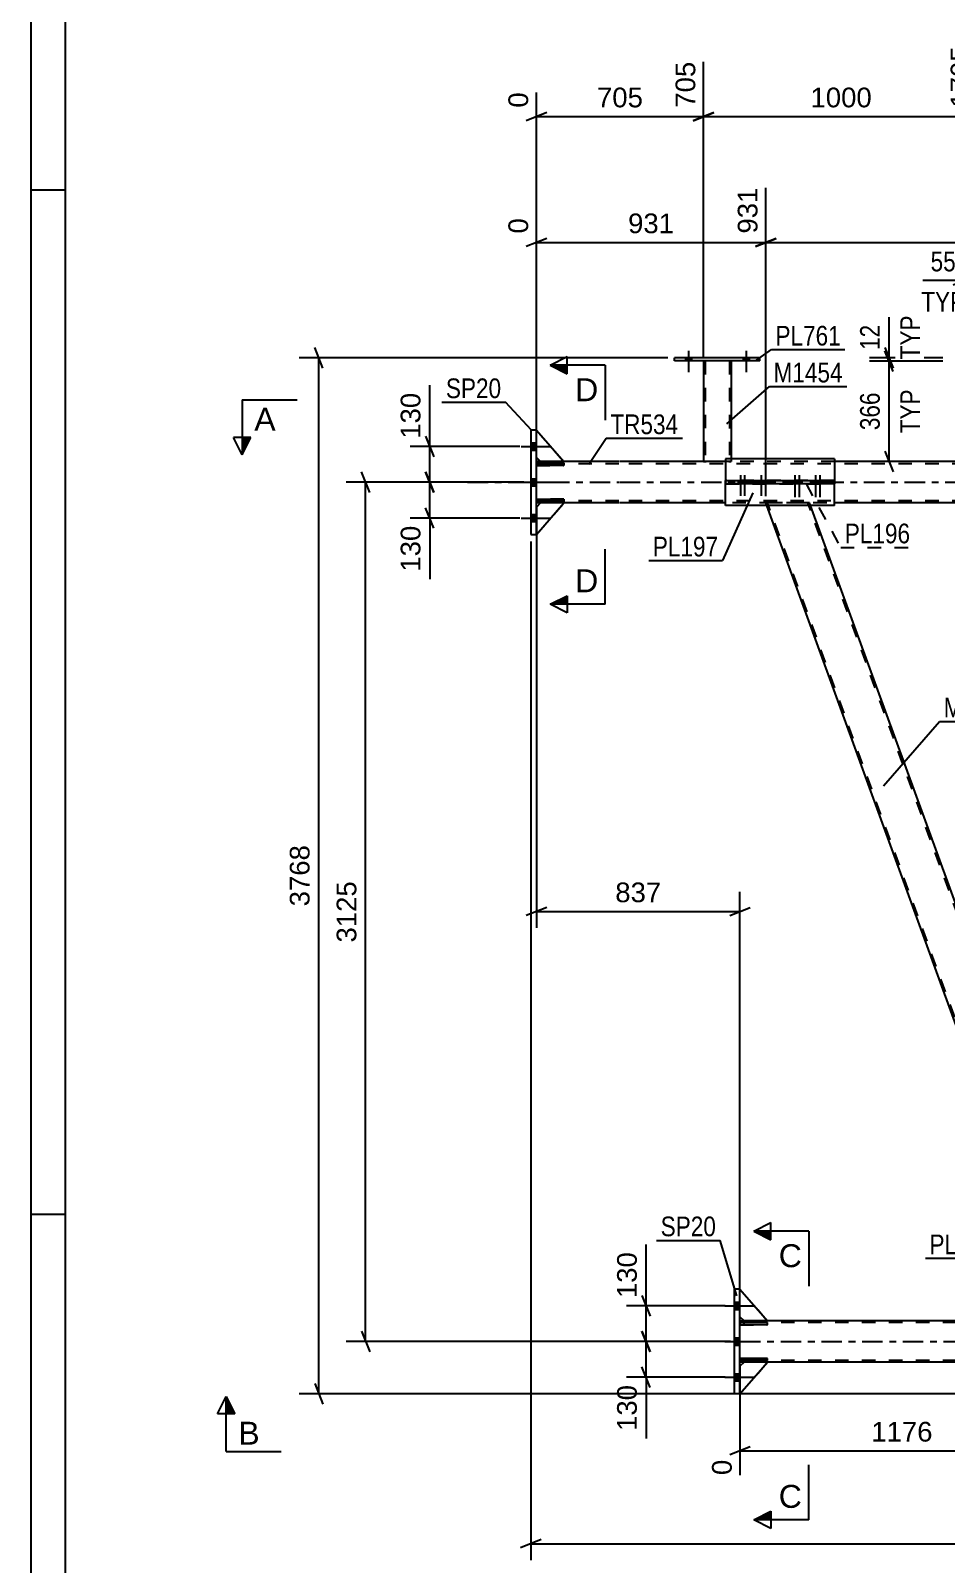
# Model space of a CAD drawing. Header units: millimetres. Extents: x -73 to 768, y -405 to 189.
# Drawn here: x -73.4 to 59.8, y -157.4 to 65.7 of the extents above; entities that cross this region are included whole.
import ezdxf

# ---------------------------------------------------------------- set-up
doc = ezdxf.new("R2010")
doc.units = ezdxf.units.MM
doc.linetypes.add('DXK_LINE_DOT2', pattern=[3.9198, 1.9599, -1.9599])
doc.linetypes.add('DXK_LINE_DOT3', pattern=[5.9187, 2.979, -0.9799, 0.9799, -0.9799])
doc.styles.add('Arial', font='ARIAL.TTF', dxfattribs={"height": 0.2})
doc.styles.add('Arial Narrow', font='ARIALN.TTF', dxfattribs={"height": 0.2})

# ---------------------------------------------------------------- blocks, each defined once
blk = doc.blocks.new('Unknown-122572935-1115')
at = {"color": 5, "linetype": 'Continuous'}
for p, q in [((-73.35, 189.5), (-73.35, -404.5)), ((-68.35, 184.5), (-68.35, -399.5)), ((-68.35, 42.5), (-73.35, 42.5)), ((-68.35, -106.5), (-73.35, -106.5))]:
    blk.add_line(p, q, dxfattribs=at)
blk = doc.blocks.new('Part-122572935-3946 - 3735')
at = {"color": 7, "linetype": 'DXK_LINE_DOT2'}
for p, q in [((4.16, 2.76), (0.16, 2.76)), ((0.16, 2.76), (0.16, 2.44)), ((0.16, 2.44), (4.16, 2.44)), ((0.76, 2.76), (0.76, 2.44)), ((4.16, 2.44), (4.16, 2.76))]:
    blk.add_line(p, q, dxfattribs=at)
blk = doc.blocks.new('Bolt-122572935-3767 - 3735')
at = {"linetype": 'Continuous'}
for points in [[(38.1, 0.24), (37.38, 0.24), (37.38, -0.24), (38.1, -0.24)], [(38.7, 0.24), (37.98, 0.24), (37.98, -0.24), (38.7, -0.24)], [(41.12, 0.24), (40.4, 0.24), (40.4, -0.24), (41.12, -0.24)], [(41.72, 0.24), (41, 0.24), (41, -0.24), (41.72, -0.24)]]:
    blk.add_hatch(color=1, dxfattribs=at).paths.add_polyline_path(points)
at = {"color": 1, "linetype": 'Continuous'}
for p, q in [((37.38, 0.24), (37.38, -0.24)), ((37.74, 1.04), (37.74, -2.16)), ((37.98, 0.24), (37.98, -0.24)), ((38.1, 0.24), (38.1, -0.24)), ((38.34, 1.04), (38.34, -2.16)), ((38.7, 0.24), (38.7, -0.24)), ((40.4, 0.24), (40.4, -0.24)), ((40.76, 1.04), (40.76, -2.16)), ((41, 0.24), (41, -0.24)), ((41.12, 0.24), (41.12, -0.24)), ((41.36, 1.04), (41.36, -2.16)), ((41.72, 0.24), (41.72, -0.24))]:
    blk.add_line(p, q, dxfattribs=at)
blk = doc.blocks.new('Part-122572935-3832 - 3735')
at = {"color": 2, "linetype": 'Continuous'}
for p, q in [((0.16, 2.44), (0.16, 2.76)), ((0.16, 2.76), (4.16, 2.76)), ((4.16, 2.44), (0.16, 2.44)), ((4.16, 2.76), (4.16, 2.44))]:
    blk.add_line(p, q, dxfattribs=at)
at = {"color": 7, "linetype": 'DXK_LINE_DOT2'}
blk.add_line((0.76, 2.44), (0.76, 2.76), dxfattribs=at)
blk = doc.blocks.new('Part-122572935-3833 - 3735')
at = {"color": 7, "linetype": 'DXK_LINE_DOT2'}
for p, q in [((30.36, -128), (29.76, -128.6)), ((29.76, -132.6), (33.76, -128)), ((29.76, -128.6), (29.76, -132.6)), ((33.76, -128), (30.36, -128))]:
    blk.add_line(p, q, dxfattribs=at)
blk = doc.blocks.new('Part-122572935-3769 - 3735')
at = {"color": 2, "linetype": 'Continuous'}
for p, q in [((29.76, -117.4), (33.76, -122)), ((30.36, -122), (29.76, -121.4)), ((33.76, -122), (30.36, -122))]:
    blk.add_line(p, q, dxfattribs=at)
at = {"color": 7, "linetype": 'DXK_LINE_DOT2'}
blk.add_line((29.76, -121.4), (29.76, -117.4), dxfattribs=at)
blk = doc.blocks.new('Part-122572935-3835 - 3735')
at = {"color": 7, "linetype": 'DXK_LINE_DOT2'}
for p, q in [((29.76, -121.4), (29.76, -117.4)), ((29.76, -117.4), (33.76, -122)), ((30.36, -122), (29.76, -121.4)), ((33.76, -122), (30.36, -122))]:
    blk.add_line(p, q, dxfattribs=at)
blk = doc.blocks.new('Part-122572935-3801 - 3735')
at = {"color": 2, "linetype": 'Continuous'}
for p, q in [((30.36, -128), (29.76, -128.6)), ((29.76, -132.6), (33.76, -128)), ((33.76, -128), (30.36, -128))]:
    blk.add_line(p, q, dxfattribs=at)
at = {"color": 7, "linetype": 'DXK_LINE_DOT2'}
blk.add_line((29.76, -128.6), (29.76, -132.6), dxfattribs=at)
blk = doc.blocks.new('Part-122572935-3806 - 3735')
at = {"color": 2, "linetype": 'Continuous'}
for p, q in [((33.76, -127.44), (29.76, -127.44)), ((29.76, -127.44), (29.76, -127.76)), ((33.76, -127.76), (29.76, -127.76)), ((33.76, -127.52), (33.76, -127.44)), ((33.76, -127.76), (33.76, -127.52))]:
    blk.add_line(p, q, dxfattribs=at)
at = {"color": 7, "linetype": 'DXK_LINE_DOT2'}
for p, q in [((30.36, -127.76), (30.36, -127.44)), ((33.76, -127.52), (33.76, -127.52))]:
    blk.add_line(p, q, dxfattribs=at)
blk = doc.blocks.new('Part-122572935-3807 - 3735')
at = {"color": 2, "linetype": 'Continuous'}
for p, q in [((33.76, -122.24), (29.76, -122.24)), ((29.76, -122.24), (29.76, -122.56)), ((33.76, -122.56), (29.76, -122.56)), ((33.76, -122.48), (33.76, -122.24)), ((33.76, -122.56), (33.76, -122.48))]:
    blk.add_line(p, q, dxfattribs=at)
at = {"color": 7, "linetype": 'DXK_LINE_DOT2'}
for p, q in [((30.36, -122.56), (30.36, -122.24)), ((33.76, -122.48), (33.76, -122.48))]:
    blk.add_line(p, q, dxfattribs=at)
blk = doc.blocks.new('Part-122572935-3808 - 3735')
at = {"color": 7, "linetype": 'DXK_LINE_DOT2'}
for p, q in [((33.76, -127.44), (29.76, -127.44)), ((29.76, -127.44), (29.76, -127.76)), ((29.76, -127.76), (33.76, -127.76)), ((30.36, -127.76), (30.36, -127.44)), ((33.76, -127.76), (33.76, -127.44))]:
    blk.add_line(p, q, dxfattribs=at)
blk = doc.blocks.new('Part-122572935-3809 - 3735')
at = {"color": 7, "linetype": 'DXK_LINE_DOT2'}
for p, q in [((33.76, -122.24), (29.76, -122.24)), ((29.76, -122.24), (29.76, -122.56)), ((29.76, -122.56), (33.76, -122.56)), ((30.36, -122.56), (30.36, -122.24)), ((33.76, -122.56), (33.76, -122.24))]:
    blk.add_line(p, q, dxfattribs=at)
blk = doc.blocks.new('Part-122572935-4344 - 3735')
at = {"color": 2, "linetype": 'Continuous'}
for p, q in [((28.96, -132.6), (28.96, -117.4)), ((29.76, -117.4), (28.96, -117.4)), ((29.76, -132.6), (29.76, -117.4)), ((29.76, -132.6), (28.96, -132.6))]:
    blk.add_line(p, q, dxfattribs=at)
blk = doc.blocks.new('Part-122572935-3842 - 3735')
at = {"color": 7, "linetype": 'DXK_LINE_DOT2'}
for p, q in [((39.88, -3), (33.5, -3)), ((33.64, -3.4), (33.5, -3)), ((77.06, -122), (33.75, -3)), ((82.94, -122), (39.63, -3)), ((40.03, -3.4), (39.88, -3)), ((76.81, -122), (76.66, -121.6)), ((83.19, -122), (76.81, -122)), ((83.19, -122), (83.05, -121.6))]:
    blk.add_line(p, q, dxfattribs=at)
at = {"color": 2, "linetype": 'Continuous'}
for p, q in [((76.66, -121.6), (33.64, -3.4)), ((83.05, -121.6), (40.03, -3.4))]:
    blk.add_line(p, q, dxfattribs=at)
blk = doc.blocks.new('Part-122572935-4270 - 3735')
at = {"color": 2, "linetype": 'Continuous'}
for p, q in [((27.67, 0.24), (27.67, 0.24)), ((27.67, 0.24), (34.08, 0.24)), ((27.67, -0.24), (27.67, 0.24)), ((34.08, 0.24), (37.12, 0.24)), ((34.08, 0.24), (34.08, -0.24)), ((37.12, 0.24), (43.52, 0.24)), ((37.12, 0.24), (37.12, -0.24)), ((43.52, 0.24), (43.52, 0.24)), ((43.52, -0.24), (43.52, 0.24)), ((34.08, -0.24), (27.67, -0.24)), ((37.12, -0.24), (34.08, -0.24)), ((43.52, -0.24), (37.12, -0.24))]:
    blk.add_line(p, q, dxfattribs=at)
at = {"color": 7, "linetype": 'DXK_LINE_DOT2'}
for p, q in [((43.52, 0.24), (27.67, 0.24)), ((27.67, -0.24), (27.67, -0.24)), ((27.67, -0.24), (43.52, -0.24)), ((43.52, -0.24), (43.52, -0.24))]:
    blk.add_line(p, q, dxfattribs=at)
blk = doc.blocks.new('Part-122572935-3945 - 3735')
at = {"color": 2, "linetype": 'Continuous'}
for p, q in [((0.16, -2.44), (4.16, -2.44)), ((0.16, -2.44), (0.16, -2.76)), ((4.16, -2.76), (0.16, -2.76)), ((4.16, -2.44), (4.16, -2.76))]:
    blk.add_line(p, q, dxfattribs=at)
at = {"color": 7, "linetype": 'DXK_LINE_DOT2'}
blk.add_line((0.76, -2.76), (0.76, -2.44), dxfattribs=at)
blk = doc.blocks.new('Part-122572935-3947 - 3735')
at = {"color": 7, "linetype": 'DXK_LINE_DOT2'}
for p, q in [((4.16, -2.44), (0.16, -2.44)), ((0.16, -2.44), (0.16, -2.76)), ((0.16, -2.76), (4.16, -2.76)), ((0.76, -2.76), (0.76, -2.44)), ((4.16, -2.76), (4.16, -2.44))]:
    blk.add_line(p, q, dxfattribs=at)
blk = doc.blocks.new('Part-122572935-4275 - 3735')
at = {"color": 2, "linetype": 'Continuous'}
for p, q in [((27.67, 3.4), (27.67, 0.24)), ((43.52, 3.4), (27.67, 3.4)), ((43.52, 3.4), (43.52, 0.24)), ((27.67, -3.4), (27.67, -0.24)), ((43.52, -3.4), (43.52, -0.24)), ((43.52, -3.4), (27.67, -3.4))]:
    blk.add_line(p, q, dxfattribs=at)
at = {"color": 7, "linetype": 'DXK_LINE_DOT2'}
for p, q in [((27.67, 0.24), (27.67, -0.24)), ((43.52, 0.24), (43.52, -0.24))]:
    blk.add_line(p, q, dxfattribs=at)
blk = doc.blocks.new('Bolt-122572935-4307 - 3735')
at = {"linetype": 'Continuous'}
for points in [[(21.82, 17.64), (22.7, 17.64), (22.7, 18.12), (21.82, 18.12)], [(30.22, 17.64), (31.1, 17.64), (31.1, 18.12), (30.22, 18.12)]]:
    blk.add_hatch(color=1, dxfattribs=at).paths.add_polyline_path(points)
at = {"color": 1, "linetype": 'Continuous'}
for p, q in [((21.82, 18.12), (21.82, 17.64)), ((22.26, 19.12), (22.26, 16)), ((22.7, 18.12), (22.7, 17.64)), ((30.22, 18.12), (30.22, 17.64)), ((30.66, 19.12), (30.66, 16)), ((31.1, 18.12), (31.1, 17.64))]:
    blk.add_line(p, q, dxfattribs=at)
blk = doc.blocks.new('Part-122572935-4047 - 3735')
at = {"color": 2, "linetype": 'Continuous'}
for p, q in [((20.26, 17.64), (20.26, 18.12)), ((32.66, 18.12), (20.26, 18.12)), ((32.66, 17.64), (32.66, 18.12)), ((32.66, 17.64), (20.26, 17.64))]:
    blk.add_line(p, q, dxfattribs=at)
blk = doc.blocks.new('Part-122572935-4143 - 3735')
at = {"color": 7, "linetype": 'DXK_LINE_DOT2'}
for p, q in [((0.16, 3.6), (0.16, 7.6)), ((0.16, 7.6), (4.16, 3)), ((0.76, 3), (0.16, 3.6)), ((4.16, 3), (0.76, 3))]:
    blk.add_line(p, q, dxfattribs=at)
blk = doc.blocks.new('Part-122572935-4144 - 3735')
at = {"color": 2, "linetype": 'Continuous'}
for p, q in [((0.16, 7.6), (4.16, 3)), ((0.76, 3), (0.16, 3.6)), ((4.16, 3), (0.76, 3))]:
    blk.add_line(p, q, dxfattribs=at)
at = {"color": 7, "linetype": 'DXK_LINE_DOT2'}
blk.add_line((0.16, 3.6), (0.16, 7.6), dxfattribs=at)
blk = doc.blocks.new('Part-122572935-4145 - 3735')
at = {"color": 7, "linetype": 'DXK_LINE_DOT2'}
for p, q in [((0.76, -3), (0.16, -3.6)), ((0.16, -7.6), (4.16, -3)), ((0.16, -3.6), (0.16, -7.6)), ((4.16, -3), (0.76, -3))]:
    blk.add_line(p, q, dxfattribs=at)
blk = doc.blocks.new('Part-122572935-4155 - 3735')
at = {"color": 7, "linetype": 'DXK_LINE_DOT2'}
for p, q in [((24.46, 17.65), (24.46, 17.65)), ((24.46, 17.65), (24.46, 17.64)), ((24.46, 17.64), (24.46, 17.65)), ((24.5, 17.65), (24.46, 17.65)), ((24.46, 17.65), (24.5, 17.65)), ((24.6, 17.65), (24.5, 17.65)), ((24.5, 17.65), (24.6, 17.65)), ((24.76, 17.65), (24.6, 17.65)), ((24.6, 17.65), (24.76, 17.65)), ((24.7, 17.65), (24.7, 17.65)), ((24.7, 17.65), (24.7, 3)), ((24.72, 17.65), (24.7, 17.65)), ((24.7, 17.65), (24.72, 17.65)), ((24.77, 17.65), (24.72, 17.65)), ((24.72, 17.65), (24.77, 17.65)), ((28.16, 17.64), (24.76, 17.65)), ((28.16, 17.64), (24.76, 17.65)), ((28.07, 17.64), (24.77, 17.65)), ((24.77, 17.65), (24.85, 17.65)), ((28.15, 17.64), (24.85, 17.65)), ((28.15, 17.64), (28.07, 17.64)), ((28.2, 17.64), (28.15, 17.64)), ((28.15, 17.64), (28.2, 17.64)), ((28.16, 17.64), (28.32, 17.64)), ((28.32, 17.64), (28.16, 17.64)), ((28.22, 17.64), (28.2, 17.64)), ((28.2, 17.64), (28.22, 17.64)), ((28.22, 17.64), (28.22, 17.64)), ((28.22, 17.64), (28.22, 3)), ((28.32, 17.64), (28.42, 17.64)), ((28.42, 17.64), (28.32, 17.64)), ((28.42, 17.64), (28.46, 17.64)), ((28.46, 17.64), (28.42, 17.64)), ((28.46, 17.64), (28.46, 17.64)), ((28.46, 17.64), (28.46, 17.64)), ((28.46, 17.64), (28.46, 17.64)), ((24.46, 3), (24.49, 3)), ((24.49, 3), (24.6, 3)), ((24.6, 3), (24.75, 3)), ((24.7, 3), (24.71, 3)), ((24.7, 3), (24.71, 3)), ((28.07, 3), (24.71, 3)), ((24.71, 3), (24.75, 3)), ((28.16, 3), (24.75, 3)), ((24.75, 3), (24.77, 3)), ((24.77, 3), (24.84, 3)), ((28.14, 3), (24.84, 3)), ((28.16, 3), (27.67, 3)), ((28.14, 3), (28.07, 3)), ((28.2, 3), (28.14, 3)), ((28.14, 3), (28.2, 3)), ((28.16, 3), (28.31, 3)), ((28.31, 3), (28.16, 3)), ((28.22, 3), (28.2, 3)), ((28.2, 3), (28.22, 3)), ((28.31, 3), (28.42, 3)), ((28.42, 3), (28.31, 3)), ((28.42, 3), (28.46, 3)), ((28.46, 3), (28.42, 3)), ((28.46, 3.4), (28.46, 3))]:
    blk.add_line(p, q, dxfattribs=at)
at = {"color": 2, "linetype": 'Continuous'}
for p, q in [((24.46, 17.64), (24.46, 3)), ((28.46, 17.64), (28.46, 3.4)), ((24.49, 3), (24.46, 3)), ((24.6, 3), (24.49, 3)), ((24.75, 3), (24.6, 3)), ((27.67, 3), (24.75, 3))]:
    blk.add_line(p, q, dxfattribs=at)
blk = doc.blocks.new('Part-122572935-4176 - 3735')
at = {"color": 2, "linetype": 'Continuous'}
for p, q in [((0.76, -3), (0.16, -3.6)), ((0.16, -7.6), (4.16, -3)), ((4.16, -3), (0.76, -3))]:
    blk.add_line(p, q, dxfattribs=at)
at = {"color": 7, "linetype": 'DXK_LINE_DOT2'}
blk.add_line((0.16, -3.6), (0.16, -7.6), dxfattribs=at)
blk = doc.blocks.new('Bolt-122572935-4184 - 3735')
at = {"linetype": 'Continuous'}
for points in [[(30.2, 0.24), (29.48, 0.24), (29.48, -0.24), (30.2, -0.24)], [(30.8, 0.24), (30.08, 0.24), (30.08, -0.24), (30.8, -0.24)], [(33.21, 0.24), (32.49, 0.24), (32.49, -0.24), (33.21, -0.24)], [(33.81, 0.24), (33.09, 0.24), (33.09, -0.24), (33.81, -0.24)]]:
    blk.add_hatch(color=1, dxfattribs=at).paths.add_polyline_path(points)
at = {"color": 1, "linetype": 'Continuous'}
for p, q in [((29.48, 0.24), (29.48, -0.24)), ((29.84, 1.04), (29.84, -1.96)), ((30.08, 0.24), (30.08, -0.24)), ((30.2, 0.24), (30.2, -0.24)), ((30.44, 1.04), (30.44, -1.96)), ((30.8, 0.24), (30.8, -0.24)), ((32.49, 0.24), (32.49, -0.24)), ((32.85, 1.04), (32.85, -1.96)), ((33.09, 0.24), (33.09, -0.24)), ((33.21, 0.24), (33.21, -0.24)), ((33.45, 1.04), (33.45, -1.96)), ((33.81, 0.24), (33.81, -0.24))]:
    blk.add_line(p, q, dxfattribs=at)
blk = doc.blocks.new('Bolt-122572935-4202 - 3735')
at = {"linetype": 'Continuous'}
for points in [[(0.16, 4.68), (0.16, 5.72), (-0.64, 5.72), (-0.64, 4.68)], [(0.16, 4.68), (0.16, 5.72), (-0.64, 5.72), (-0.64, 4.68)], [(0.16, 4.68), (0.16, 5.72), (-0.64, 5.72), (-0.64, 4.68)], [(0.16, -0.52), (0.16, 0.52), (-0.64, 0.52), (-0.64, -0.52)], [(0.16, -0.52), (0.16, 0.52), (-0.64, 0.52), (-0.64, -0.52)], [(0.16, -5.72), (0.16, -4.68), (-0.64, -4.68), (-0.64, -5.72)], [(0.16, -5.72), (0.16, -4.68), (-0.64, -4.68), (-0.64, -5.72)], [(0.16, -5.72), (0.16, -4.68), (-0.64, -4.68), (-0.64, -5.72)]]:
    blk.add_hatch(color=1, dxfattribs=at).paths.add_polyline_path(points)
at = {"color": 1, "linetype": 'Continuous'}
for p, q in [((-2.04, 5.2), (2.16, 5.2)), ((-2.04, 5.2), (2.16, 5.2)), ((-2.04, 5.2), (2.16, 5.2)), ((-0.64, 5.72), (0.16, 5.72)), ((-0.64, 5.72), (0.16, 5.72)), ((-0.64, 5.72), (0.16, 5.72)), ((-0.64, 4.68), (0.16, 4.68)), ((-0.64, 4.68), (0.16, 4.68)), ((-0.64, 4.68), (0.16, 4.68)), ((-2.04, 0), (2.16, 0)), ((-2.04, 0), (2.16, 0)), ((-0.64, 0.52), (0.16, 0.52)), ((-0.64, 0.52), (0.16, 0.52)), ((-0.64, -0.52), (0.16, -0.52)), ((-0.64, -0.52), (0.16, -0.52)), ((-2.04, -5.2), (2.16, -5.2)), ((-2.04, -5.2), (2.16, -5.2)), ((-2.04, -5.2), (2.16, -5.2)), ((-0.64, -4.68), (0.16, -4.68)), ((-0.64, -4.68), (0.16, -4.68)), ((-0.64, -4.68), (0.16, -4.68)), ((-0.64, -5.72), (0.16, -5.72)), ((-0.64, -5.72), (0.16, -5.72)), ((-0.64, -5.72), (0.16, -5.72))]:
    blk.add_line(p, q, dxfattribs=at)
blk = doc.blocks.new('Part-122572935-4212 - 3735')
at = {"color": 2, "linetype": 'Continuous'}
for p, q in [((30.36, -122), (29.76, -122)), ((73.17, -122), (33.76, -122)), ((30.36, -128), (29.76, -128)), ((73.17, -128), (33.76, -128))]:
    blk.add_line(p, q, dxfattribs=at)
at = {"color": 7, "linetype": 'DXK_LINE_DOT2'}
for p, q in [((29.76, -128), (29.76, -122)), ((692.3, -122.24), (29.76, -122.24)), ((33.76, -122), (30.36, -122)), ((692.3, -127.76), (29.76, -127.76)), ((33.76, -128), (30.36, -128))]:
    blk.add_line(p, q, dxfattribs=at)
at = {"color": 7, "linetype": 'DXK_LINE_DOT3'}
blk.add_line((29.76, -125), (692.3, -125), dxfattribs=at)
blk = doc.blocks.new('Part-122572935-4217 - 3735')
at = {"color": 2, "linetype": 'Continuous'}
for p, q in [((0.76, 3), (0.16, 3)), ((12.16, 3), (4.16, 3)), ((27.67, 3), (12.26, 3)), ((112.8, 3), (43.52, 3)), ((0.76, -3), (0.16, -3)), ((12.16, -3), (4.16, -3)), ((27.67, -3), (12.26, -3)), ((112.8, -3), (43.52, -3))]:
    blk.add_line(p, q, dxfattribs=at)
at = {"color": 7, "linetype": 'DXK_LINE_DOT2'}
for p, q in [((0.16, -3), (0.16, 3)), ((12.16, 2.68), (0.16, 2.68)), ((4.16, 3), (0.76, 3)), ((650.55, 2.68), (12.26, 2.68)), ((43.52, 3), (27.67, 3)), ((12.16, -2.68), (0.16, -2.68)), ((4.16, -3), (0.76, -3)), ((650.55, -2.68), (12.26, -2.68)), ((649.95, -3), (27.67, -3))]:
    blk.add_line(p, q, dxfattribs=at)
at = {"color": 7, "linetype": 'DXK_LINE_DOT3'}
for p, q in [((-9.84, 0), (12.16, 0)), ((12.26, 0), (660.55, 0))]:
    blk.add_line(p, q, dxfattribs=at)
blk = doc.blocks.new('Bolt-122572935-4313 - 3735')
at = {"linetype": 'Continuous'}
for points in [[(21.82, 17.64), (22.7, 17.64), (22.7, 18.12), (21.82, 18.12)], [(30.22, 17.64), (31.1, 17.64), (31.1, 18.12), (30.22, 18.12)]]:
    blk.add_hatch(color=1, dxfattribs=at).paths.add_polyline_path(points)
at = {"color": 1, "linetype": 'Continuous'}
for p, q in [((21.82, 18.12), (21.82, 17.64)), ((22.26, 19.12), (22.26, 16)), ((22.7, 18.12), (22.7, 17.64)), ((30.22, 18.12), (30.22, 17.64)), ((30.66, 19.12), (30.66, 16)), ((31.1, 18.12), (31.1, 17.64))]:
    blk.add_line(p, q, dxfattribs=at)
blk = doc.blocks.new('Part-122572935-4377 - 3735')
at = {"color": 2, "linetype": 'Continuous'}
for p, q in [((-0.64, 7.6), (-0.64, -7.6)), ((0.16, 7.6), (-0.64, 7.6)), ((0.16, -7.6), (0.16, 7.6)), ((-0.64, -7.6), (0.16, -7.6))]:
    blk.add_line(p, q, dxfattribs=at)
blk = doc.blocks.new('Bolt-122572935-4392 - 3735')
at = {"linetype": 'Continuous'}
for points in [[(29.76, -120.32), (29.76, -119.28), (28.96, -119.28), (28.96, -120.32)], [(29.76, -120.32), (29.76, -119.28), (28.96, -119.28), (28.96, -120.32)], [(29.76, -120.32), (29.76, -119.28), (28.96, -119.28), (28.96, -120.32)], [(29.76, -125.52), (29.76, -124.48), (28.96, -124.48), (28.96, -125.52)], [(29.76, -125.52), (29.76, -124.48), (28.96, -124.48), (28.96, -125.52)], [(29.76, -130.72), (29.76, -129.68), (28.96, -129.68), (28.96, -130.72)], [(29.76, -130.72), (29.76, -129.68), (28.96, -129.68), (28.96, -130.72)], [(29.76, -130.72), (29.76, -129.68), (28.96, -129.68), (28.96, -130.72)]]:
    blk.add_hatch(color=1, dxfattribs=at).paths.add_polyline_path(points)
at = {"color": 1, "linetype": 'Continuous'}
for p, q in [((27.56, -119.8), (31.76, -119.8)), ((27.56, -119.8), (31.76, -119.8)), ((27.56, -119.8), (31.76, -119.8)), ((28.96, -119.28), (29.76, -119.28)), ((28.96, -119.28), (29.76, -119.28)), ((28.96, -119.28), (29.76, -119.28)), ((28.96, -120.32), (29.76, -120.32)), ((28.96, -120.32), (29.76, -120.32)), ((28.96, -120.32), (29.76, -120.32)), ((28.96, -124.48), (29.76, -124.48)), ((28.96, -124.48), (29.76, -124.48)), ((27.56, -125), (31.76, -125)), ((27.56, -125), (31.76, -125)), ((28.96, -125.52), (29.76, -125.52)), ((28.96, -125.52), (29.76, -125.52)), ((27.56, -130.2), (31.76, -130.2)), ((27.56, -130.2), (31.76, -130.2)), ((27.56, -130.2), (31.76, -130.2)), ((28.96, -129.68), (29.76, -129.68)), ((28.96, -129.68), (29.76, -129.68)), ((28.96, -129.68), (29.76, -129.68)), ((28.96, -130.72), (29.76, -130.72)), ((28.96, -130.72), (29.76, -130.72)), ((28.96, -130.72), (29.76, -130.72))]:
    blk.add_line(p, q, dxfattribs=at)
blk = doc.blocks.new('StraightDimension-122572935-5083 - 3735')
at = {"color": 7, "linetype": 'Continuous'}
for p, q in [((-0.64, -8.6), (-0.64, -156.81)), ((0.86, -153.81), (-2.14, -155.01)), ((-0.64, -154.41), (705.2, -154.41))]:
    blk.add_line(p, q, dxfattribs=at)
blk = doc.blocks.new('StraightDimension-122572935-5578 - 3735')
at = {"color": 7, "linetype": 'Continuous'}
for p, q in [((117.68, -2), (117.68, 45.07)), ((33.5, -2), (33.5, 42.85)), ((35, 35.48), (32, 34.28)), ((33.5, 34.88), (117.68, 34.88)), ((116.18, 34.28), (119.18, 35.48))]:
    blk.add_line(p, q, dxfattribs=at)
at = {"color": 0, "linetype": 'Continuous'}
blk.add_wipeout([(117.08, 45.67), (112.88, 45.67), (112.88, 35.58), (117.08, 35.58)], dxfattribs=at)
at = {"color": 0}
blk.add_wipeout([(80.64, 35.63), (80.64, 39.83), (70.54, 39.83), (70.54, 35.63)], dxfattribs=at)
at = {"color": 3, "linetype": 'Continuous', "style": 'Arial'}
blk.add_text('3035', height=2.865, rotation=90.0002, dxfattribs=at).set_placement((116.48, 36.18))
at = {"color": 3, "style": 'Arial'}
blk.add_text('2105', height=2.865, dxfattribs=at).set_placement((71.14, 36.23))
blk = doc.blocks.new('StraightDimension-122572935-4493 - 3735')
at = {"color": 7, "linetype": 'Continuous'}
for p, q in [((59.25, 18.12), (48.58, 18.12)), ((50.83, 19.62), (52.03, 16.62)), ((52.03, 16.13), (50.83, 19.13)), ((51.43, 17.63), (51.43, 18.12)), ((59.25, 17.63), (48.58, 17.63))]:
    blk.add_line(p, q, dxfattribs=at)
at = {"color": 0}
blk.add_wipeout([(50.68, 23.51), (46.48, 23.51), (46.48, 18.65), (50.68, 18.65)], dxfattribs=at)
at = {"color": 7, "linetype": 'Continuous'}
blk.add_line((51.43, 18.12), (51.43, 24.03), dxfattribs=at)
at = {"color": 3, "style": 'Arial Narrow'}
blk.add_text('12', height=2.863, rotation=90.0002, dxfattribs=at).set_placement((50.08, 19.25))
at = {"color": 0, "linetype": 'Continuous'}
blk.add_wipeout([(56.53, 24.87), (52.33, 24.87), (52.33, 17.28), (56.53, 17.28)], dxfattribs=at)
at = {"color": 7, "linetype": 'Continuous'}
blk.add_line((51.43, 18.12), (51.43, 24.03), dxfattribs=at)
at = {"color": 3, "linetype": 'Continuous', "style": 'Arial Narrow'}
blk.add_text('TYP', height=2.863, rotation=90.0002, dxfattribs=at).set_placement((55.93, 17.88))
blk = doc.blocks.new('StraightDimension-122572935-4487 - 3735')
at = {"color": 7, "linetype": 'Continuous'}
for p, q in [((52.03, 16.13), (50.83, 19.13)), ((59.25, 17.63), (48.58, 17.63)), ((51.43, 3), (51.43, 17.63)), ((50.83, 4.5), (52.03, 1.5)), ((63.48, 3), (48.58, 3))]:
    blk.add_line(p, q, dxfattribs=at)
at = {"color": 0}
blk.add_wipeout([(50.68, 13.66), (46.48, 13.66), (46.48, 6.98), (50.68, 6.98)], dxfattribs=at)
at = {"color": 0, "linetype": 'Continuous'}
blk.add_wipeout([(56.53, 14.11), (52.33, 14.11), (52.33, 6.52), (56.53, 6.52)], dxfattribs=at)
at = {"color": 3, "style": 'Arial Narrow'}
blk.add_text('366', height=2.863, rotation=90.0002, dxfattribs=at).set_placement((50.08, 7.58))
at = {"color": 3, "linetype": 'Continuous', "style": 'Arial Narrow'}
blk.add_text('TYP', height=2.863, rotation=90.0002, dxfattribs=at).set_placement((55.93, 7.12))
blk = doc.blocks.new('StraightDimension-122572935-4603 - 3735')
at = {"color": 7, "linetype": 'Continuous'}
for p, q in [((27.59, -119.8), (13.26, -119.8)), ((15.51, -118.3), (16.71, -121.3)), ((16.11, -125), (16.11, -119.8)), ((16.71, -126.5), (15.51, -123.5)), ((28.36, -125), (13.26, -125))]:
    blk.add_line(p, q, dxfattribs=at)
at = {"color": 0}
blk.add_wipeout([(15.36, -111.4), (11.16, -111.4), (11.16, -119.28), (15.36, -119.28)], dxfattribs=at)
at = {"color": 7, "linetype": 'Continuous'}
blk.add_line((16.11, -119.8), (16.11, -110.88), dxfattribs=at)
blk.add_line((16.11, -119.8), (16.11, -110.88), dxfattribs=at)
at = {"color": 3, "style": 'Arial'}
blk.add_text('130', height=2.865, rotation=90.0002, dxfattribs=at).set_placement((14.76, -118.68))
blk = doc.blocks.new('StraightDimension-122572935-5061 - 3735')
at = {"color": 7, "linetype": 'Continuous'}
for p, q in [((0.16, -4), (0.16, -64.84)), ((29.76, -121), (29.76, -59.59)), ((1.66, -61.84), (-1.34, -63.04)), ((0.16, -62.44), (29.76, -62.44)), ((28.26, -63.04), (31.26, -61.84))]:
    blk.add_line(p, q, dxfattribs=at)
at = {"color": 0}
blk.add_wipeout([(18.9, -61.69), (18.9, -57.49), (11.03, -57.49), (11.03, -61.69)], dxfattribs=at)
at = {"color": 3, "style": 'Arial'}
blk.add_text('837', height=2.865, dxfattribs=at).set_placement((11.63, -61.09))
blk = doc.blocks.new('StraightDimension-122572935-5595 - 3735')
at = {"color": 7, "linetype": 'Continuous'}
for p, q in [((33.5, -2), (33.5, 42.85)), ((0.16, 4), (0.16, 38.4)), ((1.66, 35.48), (-1.34, 34.28)), ((0.16, 34.88), (33.5, 34.88)), ((32, 34.28), (35, 35.48))]:
    blk.add_line(p, q, dxfattribs=at)
at = {"color": 0, "linetype": 'Continuous'}
for points in [[(32.9, 43.45), (28.7, 43.45), (28.7, 35.58), (32.9, 35.58)], [(-0.44, 39), (-4.64, 39), (-4.64, 35.58), (-0.44, 35.58)]]:
    blk.add_wipeout(points, dxfattribs=at)
at = {"color": 0}
blk.add_wipeout([(20.76, 35.63), (20.76, 39.83), (12.89, 39.83), (12.89, 35.63)], dxfattribs=at)
at = {"color": 3, "linetype": 'Continuous', "style": 'Arial'}
for s, height, p in [('931', 2.865, (32.3, 36.18)), ('0', 2.87, (-1.04, 36.18))]:
    blk.add_text(s, height=height, rotation=90.0002, dxfattribs=at).set_placement(p)
at = {"color": 3, "style": 'Arial'}
blk.add_text('931', height=2.865, dxfattribs=at).set_placement((13.49, 36.23))
blk = doc.blocks.new('StraightDimension-122572935-4903 - 3735')
at = {"color": 7, "linetype": 'Continuous'}
for p, q in [((76.81, -123), (76.81, -151.09)), ((29.76, -129), (29.76, -144.42)), ((31.26, -140.3), (28.26, -141.5)), ((75.31, -141.5), (78.31, -140.3)), ((29.76, -140.9), (76.81, -140.9))]:
    blk.add_line(p, q, dxfattribs=at)
at = {"color": 0}
blk.add_wipeout([(58.33, -140.15), (58.33, -135.95), (48.24, -135.95), (48.24, -140.15)], dxfattribs=at)
at = {"color": 0, "linetype": 'Continuous'}
for points in [[(29.16, -141.6), (24.96, -141.6), (24.96, -145.02), (29.16, -145.02)], [(76.21, -141.6), (72.01, -141.6), (72.01, -151.69), (76.21, -151.69)]]:
    blk.add_wipeout(points, dxfattribs=at)
at = {"color": 3, "style": 'Arial'}
blk.add_text('1176', height=2.865, dxfattribs=at).set_placement((48.84, -139.55))
at = {"color": 3, "linetype": 'Continuous', "style": 'Arial'}
for s, height, p in [('0', 2.87, (28.56, -144.42)), ('1176', 2.865, (75.61, -151.09))]:
    blk.add_text(s, height=height, rotation=90.0002, dxfattribs=at).set_placement(p)
blk = doc.blocks.new('StraightDimension-122572935-10976 - 3735')
at = {"color": 7, "linetype": 'Continuous'}
for p, q in [((24.46, 18.24), (24.46, 61.16)), ((0.16, 4), (0.16, 56.71)), ((1.66, 53.79), (-1.34, 52.59)), ((22.96, 52.59), (25.96, 53.79)), ((0.16, 53.19), (24.46, 53.19))]:
    blk.add_line(p, q, dxfattribs=at)
at = {"color": 0, "linetype": 'Continuous'}
for points in [[(23.86, 61.76), (19.66, 61.76), (19.66, 53.89), (23.86, 53.89)], [(-0.44, 57.31), (-4.64, 57.31), (-4.64, 53.89), (-0.44, 53.89)]]:
    blk.add_wipeout(points, dxfattribs=at)
at = {"color": 0}
blk.add_wipeout([(16.25, 53.94), (16.25, 58.14), (8.37, 58.14), (8.37, 53.94)], dxfattribs=at)
at = {"color": 3, "linetype": 'Continuous', "style": 'Arial'}
for s, height, p in [('705', 2.865, (23.26, 54.49)), ('0', 2.87, (-1.04, 54.49))]:
    blk.add_text(s, height=height, rotation=90.0002, dxfattribs=at).set_placement(p)
at = {"color": 3, "style": 'Arial'}
blk.add_text('705', height=2.865, dxfattribs=at).set_placement((8.97, 54.54))
blk = doc.blocks.new('StraightDimension-122572935-4598 - 3735')
at = {"color": 7, "linetype": 'Continuous'}
for p, q in [((62.25, 19.55), (62.25, 32.18)), ((64.45, 18.65), (64.45, 32.18)), ((60.75, 28.73), (63.75, 29.93)), ((62.25, 29.33), (64.45, 29.33)), ((65.95, 29.93), (62.95, 28.73))]:
    blk.add_line(p, q, dxfattribs=at)
at = {"color": 0}
blk.add_wipeout([(61.73, 30.08), (61.73, 34.28), (56.87, 34.28), (56.87, 30.08)], dxfattribs=at)
at = {"color": 7, "linetype": 'Continuous'}
blk.add_line((62.25, 29.33), (56.35, 29.33), dxfattribs=at)
at = {"color": 3, "style": 'Arial Narrow'}
blk.add_text('55', height=2.863, dxfattribs=at).set_placement((57.47, 30.68))
at = {"color": 0, "linetype": 'Continuous'}
blk.add_wipeout([(63.09, 24.23), (63.09, 28.43), (55.51, 28.43), (55.51, 24.23)], dxfattribs=at)
at = {"color": 7, "linetype": 'Continuous'}
blk.add_line((62.25, 29.33), (56.35, 29.33), dxfattribs=at)
at = {"color": 3, "linetype": 'Continuous', "style": 'Arial Narrow'}
blk.add_text('TYP', height=2.863, dxfattribs=at).set_placement((56.11, 24.83))
blk = doc.blocks.new('StraightDimension-122572935-4613 - 3735')
at = {"color": 7, "linetype": 'Continuous'}
for p, q in [((15.51, -123.5), (16.71, -126.5)), ((28.36, -125), (13.26, -125)), ((16.11, -130.2), (16.11, -125)), ((16.71, -131.7), (15.51, -128.7)), ((27.59, -130.2), (13.26, -130.2))]:
    blk.add_line(p, q, dxfattribs=at)
at = {"color": 0}
blk.add_wipeout([(15.36, -130.73), (11.16, -130.73), (11.16, -138.6), (15.36, -138.6)], dxfattribs=at)
at = {"color": 7, "linetype": 'Continuous'}
blk.add_line((16.11, -130.2), (16.11, -139.12), dxfattribs=at)
blk.add_line((16.11, -130.2), (16.11, -139.12), dxfattribs=at)
at = {"color": 3, "style": 'Arial'}
blk.add_text('130', height=2.865, rotation=90.0002, dxfattribs=at).set_placement((14.76, -138))
blk = doc.blocks.new('StraightDimension-122572935-5701 - 3735')
at = {"color": 7, "linetype": 'Continuous'}
for p, q in [((-15.95, 1.5), (-14.75, -1.5)), ((-1.64, 0), (-18.2, 0)), ((-15.35, -5.2), (-15.35, 0)), ((-14.75, -6.7), (-15.95, -3.7)), ((-2.26, -5.2), (-18.2, -5.2))]:
    blk.add_line(p, q, dxfattribs=at)
at = {"color": 0}
blk.add_wipeout([(-16.1, -5.73), (-20.3, -5.73), (-20.3, -13.6), (-16.1, -13.6)], dxfattribs=at)
at = {"color": 7, "linetype": 'Continuous'}
blk.add_line((-15.35, -5.2), (-15.35, -14.12), dxfattribs=at)
blk.add_line((-15.35, -5.2), (-15.35, -14.12), dxfattribs=at)
at = {"color": 3, "style": 'Arial'}
blk.add_text('130', height=2.865, rotation=90.0002, dxfattribs=at).set_placement((-16.7, -13))
blk = doc.blocks.new('StraightDimension-122572935-4995 - 3735')
at = {"color": 7, "linetype": 'Continuous'}
for p, q in [((19.26, 18.12), (-34.32, 18.12)), ((-30.87, 16.62), (-32.07, 19.62)), ((-31.47, -132.6), (-31.47, 18.12)), ((-32.07, -131.1), (-30.87, -134.1)), ((157.64, -132.6), (-34.32, -132.6))]:
    blk.add_line(p, q, dxfattribs=at)
at = {"color": 0}
blk.add_wipeout([(-32.22, -52.19), (-36.42, -52.19), (-36.42, -62.29), (-32.22, -62.29)], dxfattribs=at)
at = {"color": 3, "style": 'Arial'}
blk.add_text('3768', height=2.865, rotation=90.0002, dxfattribs=at).set_placement((-32.82, -61.69))
blk = doc.blocks.new('StraightDimension-122572935-5671 - 3735')
at = {"color": 7, "linetype": 'Continuous'}
for p, q in [((-24.06, -1.5), (-25.26, 1.5)), ((-1.64, 0), (-27.51, 0)), ((-24.66, -125), (-24.66, 0)), ((-25.26, -123.5), (-24.06, -126.5)), ((27.96, -125), (-27.51, -125))]:
    blk.add_line(p, q, dxfattribs=at)
at = {"color": 0}
blk.add_wipeout([(-25.41, -57.45), (-29.61, -57.45), (-29.61, -67.55), (-25.41, -67.55)], dxfattribs=at)
at = {"color": 3, "style": 'Arial'}
blk.add_text('3125', height=2.865, rotation=90.0002, dxfattribs=at).set_placement((-26.01, -66.95))
blk = doc.blocks.new('StraightDimension-122572935-5693 - 3735')
at = {"color": 7, "linetype": 'Continuous'}
for p, q in [((-15.95, 6.7), (-14.75, 3.7)), ((-2.23, 5.2), (-18.2, 5.2)), ((-15.35, 0), (-15.35, 5.2)), ((-14.75, -1.5), (-15.95, 1.5)), ((-1.64, 0), (-18.2, 0))]:
    blk.add_line(p, q, dxfattribs=at)
at = {"color": 0}
blk.add_wipeout([(-16.1, 13.6), (-20.3, 13.6), (-20.3, 5.72), (-16.1, 5.72)], dxfattribs=at)
at = {"color": 7, "linetype": 'Continuous'}
blk.add_line((-15.35, 5.2), (-15.35, 14.12), dxfattribs=at)
blk.add_line((-15.35, 5.2), (-15.35, 14.12), dxfattribs=at)
at = {"color": 3, "style": 'Arial'}
blk.add_text('130', height=2.865, rotation=90.0002, dxfattribs=at).set_placement((-16.7, 6.33))
blk = doc.blocks.new('StraightDimension-122572935-10975 - 3735')
at = {"color": 7, "linetype": 'Continuous'}
for p, q in [((64.45, 17.62), (64.45, 63.38)), ((24.46, 18.24), (24.46, 61.16)), ((25.96, 53.79), (22.96, 52.59)), ((62.95, 52.59), (65.95, 53.79)), ((24.46, 53.19), (64.45, 53.19))]:
    blk.add_line(p, q, dxfattribs=at)
at = {"color": 0, "linetype": 'Continuous'}
blk.add_wipeout([(63.85, 63.98), (59.65, 63.98), (59.65, 53.89), (63.85, 53.89)], dxfattribs=at)
at = {"color": 0}
blk.add_wipeout([(49.5, 53.94), (49.5, 58.14), (39.41, 58.14), (39.41, 53.94)], dxfattribs=at)
at = {"color": 3, "linetype": 'Continuous', "style": 'Arial'}
blk.add_text('1705', height=2.865, rotation=90.0002, dxfattribs=at).set_placement((63.25, 54.49))
at = {"color": 3, "style": 'Arial'}
blk.add_text('1000', height=2.865, dxfattribs=at).set_placement((40.01, 54.54))
blk = doc.blocks.new('Mark-122572935-3838 - 3735')
at = {"color": 0}
blk.add_wipeout([(67.6, -34.21), (67.6, -31.21), (59.37, -31.21), (59.37, -34.21)], dxfattribs=at)
blk.add_wipeout([(67.6, -34.21), (67.6, -31.21), (59.37, -31.21), (59.37, -34.21)], dxfattribs=at)
at = {"color": 30, "linetype": 'Continuous'}
for p, q in [((50.62, -44.17), (58.77, -34.81)), ((58.77, -34.81), (68.2, -34.81))]:
    blk.add_line(p, q, dxfattribs=at)
at = {"color": 3, "style": 'Arial Narrow'}
blk.add_text('M244', height=2.863, dxfattribs=at).set_placement((59.37, -34.21))
blk = doc.blocks.new('Mark-122572935-3904 - 3735')
at = {"color": 0}
blk.add_wipeout([(66.81, -112.29), (66.81, -109.29), (57.31, -109.29), (57.31, -112.29)], dxfattribs=at)
blk.add_wipeout([(66.81, -112.29), (66.81, -109.29), (57.31, -109.29), (57.31, -112.29)], dxfattribs=at)
at = {"color": 30, "linetype": 'Continuous'}
for p in [(56.71, -112.89), (74.56, -124.98)]:
    blk.add_line(p, (67.41, -112.89), dxfattribs=at)
at = {"color": 3, "style": 'Arial Narrow'}
blk.add_text('PL196', height=2.863, dxfattribs=at).set_placement((57.31, -112.29))
blk = doc.blocks.new('Mark-122572935-4266 - 3735')
at = {"color": 0}
blk.add_wipeout([(54.5, -8.88), (54.5, -5.88), (45, -5.88), (45, -8.88)], dxfattribs=at)
blk.add_wipeout([(54.5, -8.88), (54.5, -5.88), (45, -5.88), (45, -8.88)], dxfattribs=at)
at = {"color": 30, "linetype": 'DXK_LINE_DOT2'}
for p, q in [((39.36, -0.24), (44.4, -9.48)), ((44.4, -9.48), (55.1, -9.48))]:
    blk.add_line(p, q, dxfattribs=at)
at = {"color": 3, "style": 'Arial Narrow'}
blk.add_text('PL196', height=2.863, dxfattribs=at).set_placement((45, -8.88))
blk = doc.blocks.new('Mark-122572935-4043 - 3735')
at = {"color": 0}
blk.add_wipeout([(44.42, 19.89), (44.42, 22.89), (34.92, 22.89), (34.92, 19.89)], dxfattribs=at)
blk.add_wipeout([(44.42, 19.89), (44.42, 22.89), (34.92, 22.89), (34.92, 19.89)], dxfattribs=at)
at = {"color": 30, "linetype": 'Continuous'}
for p, q in [((32.03, 17.65), (34.32, 19.29)), ((34.32, 19.29), (45.02, 19.29))]:
    blk.add_line(p, q, dxfattribs=at)
at = {"color": 3, "style": 'Arial Narrow'}
blk.add_text('PL761', height=2.863, dxfattribs=at).set_placement((34.92, 19.89))
blk = doc.blocks.new('Mark-122572935-4213 - 3735')
at = {"color": 0}
blk.add_wipeout([(20.79, 7), (20.79, 10), (10.92, 10), (10.92, 7)], dxfattribs=at)
blk.add_wipeout([(20.79, 7), (20.79, 10), (10.92, 10), (10.92, 7)], dxfattribs=at)
at = {"color": 30, "linetype": 'Continuous'}
for p, q in [((7.79, 2.63), (10.32, 6.4)), ((10.32, 6.4), (21.39, 6.4))]:
    blk.add_line(p, q, dxfattribs=at)
at = {"color": 3, "style": 'Arial Narrow'}
blk.add_text('TR534', height=2.863, dxfattribs=at).set_placement((10.92, 7))
blk = doc.blocks.new('Mark-122572935-4151 - 3735')
at = {"color": 0}
blk.add_wipeout([(44.69, 14.53), (44.69, 17.53), (34.64, 17.53), (34.64, 14.53)], dxfattribs=at)
blk.add_wipeout([(44.69, 14.53), (44.69, 17.53), (34.64, 17.53), (34.64, 14.53)], dxfattribs=at)
at = {"color": 30, "linetype": 'Continuous'}
for p, q in [((27.87, 8.49), (34.04, 13.93)), ((34.04, 13.93), (45.29, 13.93))]:
    blk.add_line(p, q, dxfattribs=at)
at = {"color": 3, "style": 'Arial Narrow'}
blk.add_text('M1454', height=2.863, dxfattribs=at).set_placement((34.64, 14.53))
blk = doc.blocks.new('Mark-122572935-4271 - 3735')
at = {"color": 0}
blk.add_wipeout([(26.6, -10.79), (26.6, -7.79), (17.09, -7.79), (17.09, -10.79)], dxfattribs=at)
blk.add_wipeout([(26.6, -10.79), (26.6, -7.79), (17.09, -7.79), (17.09, -10.79)], dxfattribs=at)
at = {"color": 30, "linetype": 'Continuous'}
for p in [(31.62, -1.52), (16.49, -11.39)]:
    blk.add_line(p, (27.2, -11.39), dxfattribs=at)
at = {"color": 3, "style": 'Arial Narrow'}
blk.add_text('PL197', height=2.863, dxfattribs=at).set_placement((17.09, -10.79))
blk = doc.blocks.new('Mark-122572935-4340 - 3735')
at = {"color": 0}
blk.add_wipeout([(26.27, -109.68), (26.27, -106.68), (18.23, -106.68), (18.23, -109.68)], dxfattribs=at)
blk.add_wipeout([(26.27, -109.68), (26.27, -106.68), (18.23, -106.68), (18.23, -109.68)], dxfattribs=at)
at = {"color": 30, "linetype": 'Continuous'}
for p in [(17.63, -110.28), (29.29, -118.36)]:
    blk.add_line(p, (26.87, -110.28), dxfattribs=at)
at = {"color": 3, "style": 'Arial Narrow'}
blk.add_text('SP20', height=2.863, dxfattribs=at).set_placement((18.23, -109.68))
blk = doc.blocks.new('Mark-122572935-4373 - 3735')
at = {"color": 0}
blk.add_wipeout([(-4.95, 12.24), (-4.95, 15.24), (-12.99, 15.24), (-12.99, 12.24)], dxfattribs=at)
blk.add_wipeout([(-4.95, 12.24), (-4.95, 15.24), (-12.99, 15.24), (-12.99, 12.24)], dxfattribs=at)
at = {"color": 30, "linetype": 'Continuous'}
for p in [(-13.59, 11.64), (-0.56, 7.58)]:
    blk.add_line(p, (-4.35, 11.64), dxfattribs=at)
at = {"color": 3, "style": 'Arial Narrow'}
blk.add_text('SP20', height=2.863, dxfattribs=at).set_placement((-12.99, 12.24))
blk = doc.blocks.new('SectionMark-122572935-5804 - 3735')
at = {"linetype": 'Continuous'}
for points in [[(4.66, 17.04), (4.66, 15.79), (2.16, 17.04)], [(4.66, -16.5), (4.66, -17.75), (2.16, -17.75)]]:
    blk.add_hatch(color=6, dxfattribs=at).paths.add_polyline_path(points)
at = {"color": 6, "linetype": 'Continuous'}
for p, q in [((2.16, 17.04), (4.66, 18.29)), ((4.66, 15.79), (4.66, 18.29)), ((10.16, 17.04), (2.16, 17.04)), ((2.16, 17.04), (4.66, 15.79)), ((2.16, -17.75), (4.66, -16.5)), ((10.16, -17.75), (2.16, -17.75)), ((4.66, -19), (2.16, -17.75)), ((4.66, -16.5), (4.66, -19))]:
    blk.add_line(p, q, dxfattribs=at)
at = {"color": 0, "linetype": 'Continuous'}
for points in [[(9.16, 11.79), (9.16, 15.29), (5.79, 15.29), (5.79, 11.79)], [(9.16, -16), (9.16, -12.5), (5.79, -12.5), (5.79, -16)]]:
    blk.add_wipeout(points, dxfattribs=at)
at = {"color": 6, "linetype": 'Continuous'}
for p, q in [((10.16, 17.04), (10.16, 9.04)), ((10.16, -17.75), (10.16, -9.75))]:
    blk.add_line(p, q, dxfattribs=at)
at = {"color": 3, "linetype": 'Continuous', "style": 'Arial'}
for p in [(5.79, 11.79), (5.79, -16)]:
    blk.add_text('D', height=3.34, dxfattribs=at).set_placement(p)
blk = doc.blocks.new('SectionMark-122572935-5802 - 3735')
at = {"linetype": 'Continuous'}
for points in [[(34.26, -108.93), (34.26, -110.18), (31.76, -108.93)], [(34.26, -149.69), (34.26, -150.94), (31.76, -150.94)]]:
    blk.add_hatch(color=6, dxfattribs=at).paths.add_polyline_path(points)
at = {"color": 6, "linetype": 'Continuous'}
for p, q in [((31.76, -108.93), (34.26, -107.68)), ((39.76, -108.93), (31.76, -108.93)), ((31.76, -108.93), (34.26, -110.18)), ((34.26, -110.18), (34.26, -107.68)), ((31.76, -150.94), (34.26, -149.69)), ((39.76, -150.94), (31.76, -150.94)), ((34.26, -152.19), (31.76, -150.94)), ((34.26, -149.69), (34.26, -152.19))]:
    blk.add_line(p, q, dxfattribs=at)
at = {"color": 0, "linetype": 'Continuous'}
for points in [[(38.76, -114.18), (38.76, -110.68), (35.39, -110.68), (35.39, -114.18)], [(38.76, -149.19), (38.76, -145.69), (35.39, -145.69), (35.39, -149.19)]]:
    blk.add_wipeout(points, dxfattribs=at)
at = {"color": 6, "linetype": 'Continuous'}
for p, q in [((39.76, -108.93), (39.76, -116.93)), ((39.76, -150.94), (39.76, -142.94))]:
    blk.add_line(p, q, dxfattribs=at)
at = {"color": 3, "linetype": 'Continuous', "style": 'Arial'}
for p in [(35.39, -114.18), (35.39, -149.19)]:
    blk.add_text('C', height=3.34, dxfattribs=at).set_placement(p)
blk = doc.blocks.new('SectionMark-122572935-5806 - 3735')
at = {"color": 6, "linetype": 'Continuous'}
for p in [(-46.18, -135.5), (-44.93, -141)]:
    blk.add_line(p, (-44.93, -133), dxfattribs=at)
at = {"color": 0, "linetype": 'Continuous'}
blk.add_wipeout([(-40.07, -140), (-40.07, -136.5), (-43.18, -136.5), (-43.18, -140)], dxfattribs=at)
at = {"linetype": 'Continuous'}
blk.add_hatch(color=6, dxfattribs=at).paths.add_polyline_path([(-43.68, -135.5), (-44.93, -135.5), (-44.93, -133)])
at = {"color": 6, "linetype": 'Continuous'}
for p, q in [((-44.93, -133), (-43.68, -135.5)), ((-43.68, -135.5), (-46.18, -135.5)), ((-44.93, -141), (-36.93, -141))]:
    blk.add_line(p, q, dxfattribs=at)
at = {"color": 3, "linetype": 'Continuous', "style": 'Arial'}
blk.add_text('B', height=3.34, dxfattribs=at).set_placement((-43.18, -140))
blk = doc.blocks.new('SectionMark-122572935-5808 - 3735')
at = {"color": 6, "linetype": 'Continuous'}
for p, q in [((-42.6, 12), (-42.6, 4)), ((-42.6, 4), (-43.85, 6.5))]:
    blk.add_line(p, q, dxfattribs=at)
at = {"color": 0, "linetype": 'Continuous'}
blk.add_wipeout([(-37.74, 7.5), (-37.74, 11), (-40.85, 11), (-40.85, 7.5)], dxfattribs=at)
at = {"linetype": 'Continuous'}
blk.add_hatch(color=6, dxfattribs=at).paths.add_polyline_path([(-42.6, 6.5), (-41.35, 6.5), (-42.6, 4)])
at = {"color": 6, "linetype": 'Continuous'}
for p, q in [((-42.6, 12), (-34.6, 12)), ((-41.35, 6.5), (-43.85, 6.5)), ((-42.6, 4), (-41.35, 6.5))]:
    blk.add_line(p, q, dxfattribs=at)
at = {"color": 3, "linetype": 'Continuous', "style": 'Arial'}
blk.add_text('A', height=3.34, dxfattribs=at).set_placement((-40.85, 7.5))

msp = doc.modelspace()

# ---------------------------------------------------------------- block references
for name in ['Unknown-122572935-1115', 'Part-122572935-4047 - 3735', 'Bolt-122572935-4307 - 3735', 'Bolt-122572935-4313 - 3735', 'Part-122572935-4155 - 3735', 'Part-122572935-4377 - 3735', 'Part-122572935-4143 - 3735', 'Part-122572935-4144 - 3735', 'Bolt-122572935-4202 - 3735', 'Part-122572935-4217 - 3735', 'Part-122572935-3946 - 3735', 'Part-122572935-3832 - 3735', 'Part-122572935-4275 - 3735', 'Part-122572935-4270 - 3735', 'Bolt-122572935-4184 - 3735', 'Bolt-122572935-3767 - 3735', 'Part-122572935-3945 - 3735', 'Part-122572935-3947 - 3735', 'Part-122572935-4145 - 3735', 'Part-122572935-4176 - 3735', 'Part-122572935-3842 - 3735', 'Part-122572935-4344 - 3735', 'Part-122572935-3769 - 3735', 'Part-122572935-3835 - 3735', 'Bolt-122572935-4392 - 3735', 'Part-122572935-4212 - 3735', 'Part-122572935-3807 - 3735', 'Part-122572935-3809 - 3735', 'Part-122572935-3806 - 3735', 'Part-122572935-3808 - 3735', 'Part-122572935-3833 - 3735', 'Part-122572935-3801 - 3735']:
    msp.add_blockref(name, (0, 0))

# ---------------------------------------------------------------- next in the draw order: block references
for name in ['StraightDimension-122572935-5578 - 3735', 'StraightDimension-122572935-5083 - 3735']:
    msp.add_blockref(name, (0, 0))

# ---------------------------------------------------------------- next in the draw order: block references
for name in ['StraightDimension-122572935-5595 - 3735', 'StraightDimension-122572935-4493 - 3735', 'StraightDimension-122572935-4603 - 3735']:
    msp.add_blockref(name, (0, 0))

# ---------------------------------------------------------------- next in the draw order: block references
for name in ['StraightDimension-122572935-10976 - 3735', 'StraightDimension-122572935-4487 - 3735', 'StraightDimension-122572935-5061 - 3735', 'StraightDimension-122572935-4903 - 3735']:
    msp.add_blockref(name, (0, 0))

# ---------------------------------------------------------------- next in the draw order: block references
for name in ['StraightDimension-122572935-4598 - 3735', 'StraightDimension-122572935-5701 - 3735', 'StraightDimension-122572935-4613 - 3735']:
    msp.add_blockref(name, (0, 0))

# ---------------------------------------------------------------- next in the draw order: block references
msp.add_blockref('StraightDimension-122572935-4995 - 3735', (0, 0))

# ---------------------------------------------------------------- next in the draw order: block references
for name in ['StraightDimension-122572935-10975 - 3735', 'Mark-122572935-4213 - 3735', 'StraightDimension-122572935-5671 - 3735', 'Mark-122572935-4266 - 3735', 'Mark-122572935-3838 - 3735', 'SectionMark-122572935-5802 - 3735', 'Mark-122572935-3904 - 3735']:
    msp.add_blockref(name, (0, 0))

# ---------------------------------------------------------------- next in the draw order: block references
for name in ['Mark-122572935-4043 - 3735', 'SectionMark-122572935-5804 - 3735', 'StraightDimension-122572935-5693 - 3735', 'Mark-122572935-4271 - 3735', 'Mark-122572935-4340 - 3735', 'SectionMark-122572935-5806 - 3735']:
    msp.add_blockref(name, (0, 0))

# ---------------------------------------------------------------- next in the draw order: block references
for name in ['Mark-122572935-4151 - 3735', 'Mark-122572935-4373 - 3735']:
    msp.add_blockref(name, (0, 0))

# ---------------------------------------------------------------- next in the draw order: block references
msp.add_blockref('SectionMark-122572935-5808 - 3735', (0, 0))

doc.saveas('drawing.dxf')
